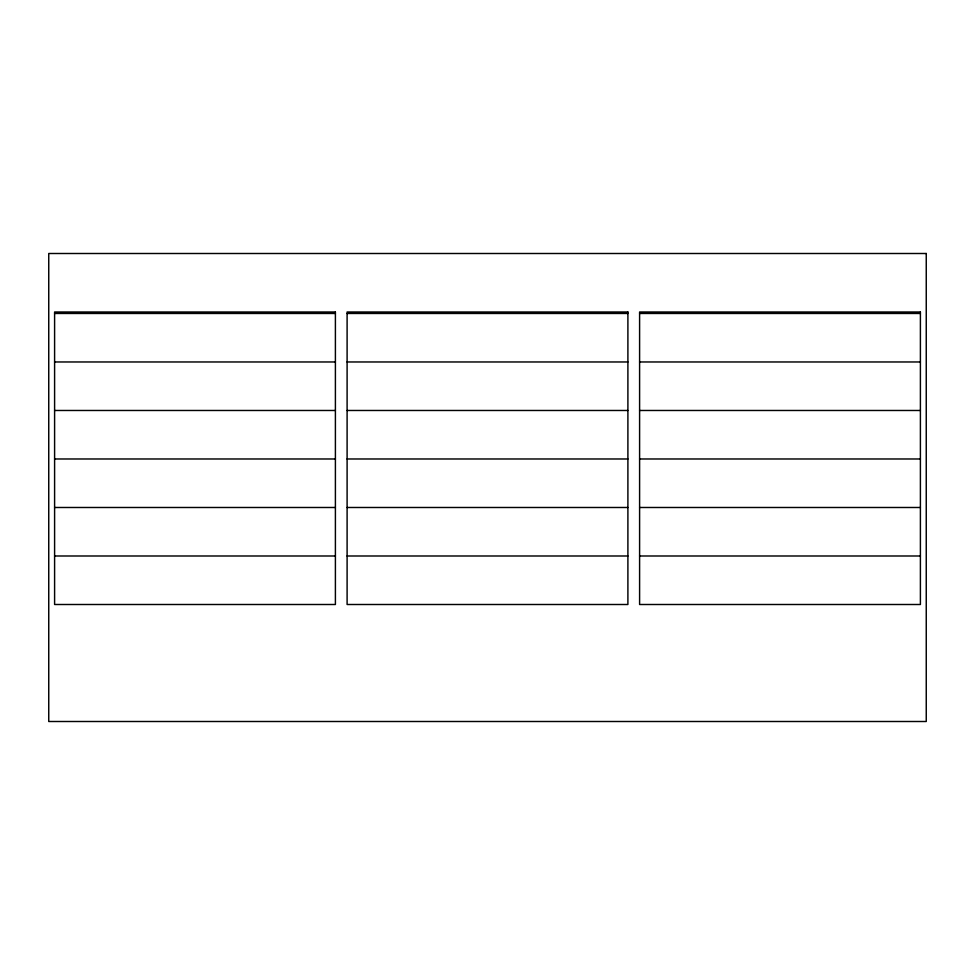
<?xml version="1.0" encoding="UTF-8"?>
<svg xmlns="http://www.w3.org/2000/svg" width="975" height="975" viewBox="0 0 975 975"><rect width="100%" height="100%" fill="white"/><g stroke="black" fill="none" stroke-linecap="round" stroke-linejoin="round"><path stroke-width="1.46" d="M54.6 313.462L335.4 313.462M347.1 313.462L627.9 313.462M639.6 313.462L920.4 313.462M54.6 361.969L335.4 361.969M347.1 361.969L627.9 361.969M639.6 361.969L920.4 361.969M54.6 410.475L335.4 410.475M347.1 410.475L627.9 410.475M639.6 410.475L920.4 410.475M54.6 458.981L335.4 458.981M347.1 458.981L627.9 458.981M639.6 458.981L920.4 458.981M54.6 507.487L335.4 507.487M347.1 507.487L627.9 507.487M639.6 507.487L920.4 507.487M54.6 555.994L335.4 555.994M347.1 555.994L627.9 555.994M639.6 555.994L920.4 555.994M926.25 253.5L48.75 253.5L48.75 721.5L926.25 721.5L926.25 253.5M335.4 312L54.6 312L54.6 604.5L335.4 604.5L335.4 312M627.9 312L347.1 312L347.1 604.5L627.9 604.5L627.9 312M920.4 312L639.6 312L639.6 604.5L920.4 604.5L920.4 312"/></g></svg>
